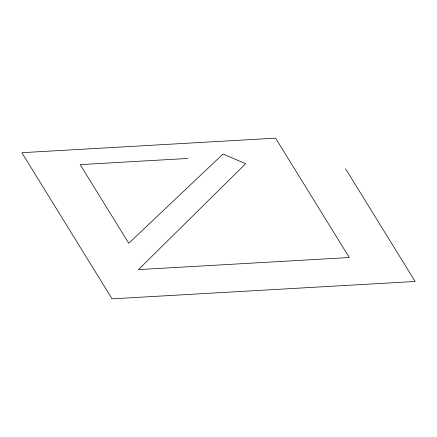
<?xml version="1.0" encoding="UTF-8"?>
<svg xmlns="http://www.w3.org/2000/svg" width="437" height="437" viewBox="0 0 437 437"><rect width="100%" height="100%" fill="white"/><g stroke="black" fill="none" stroke-linecap="round" stroke-linejoin="round"><path stroke-width="0.66" d="M187.986 158.445L80.195 164.623L128.746 243.256L223.007 154.026L245.66 163.695L138.458 269.613L349.3 257.53L275.6 138.158L21.85 152.699L112.085 298.842L415.15 281.472L345.552 168.753"/></g></svg>
